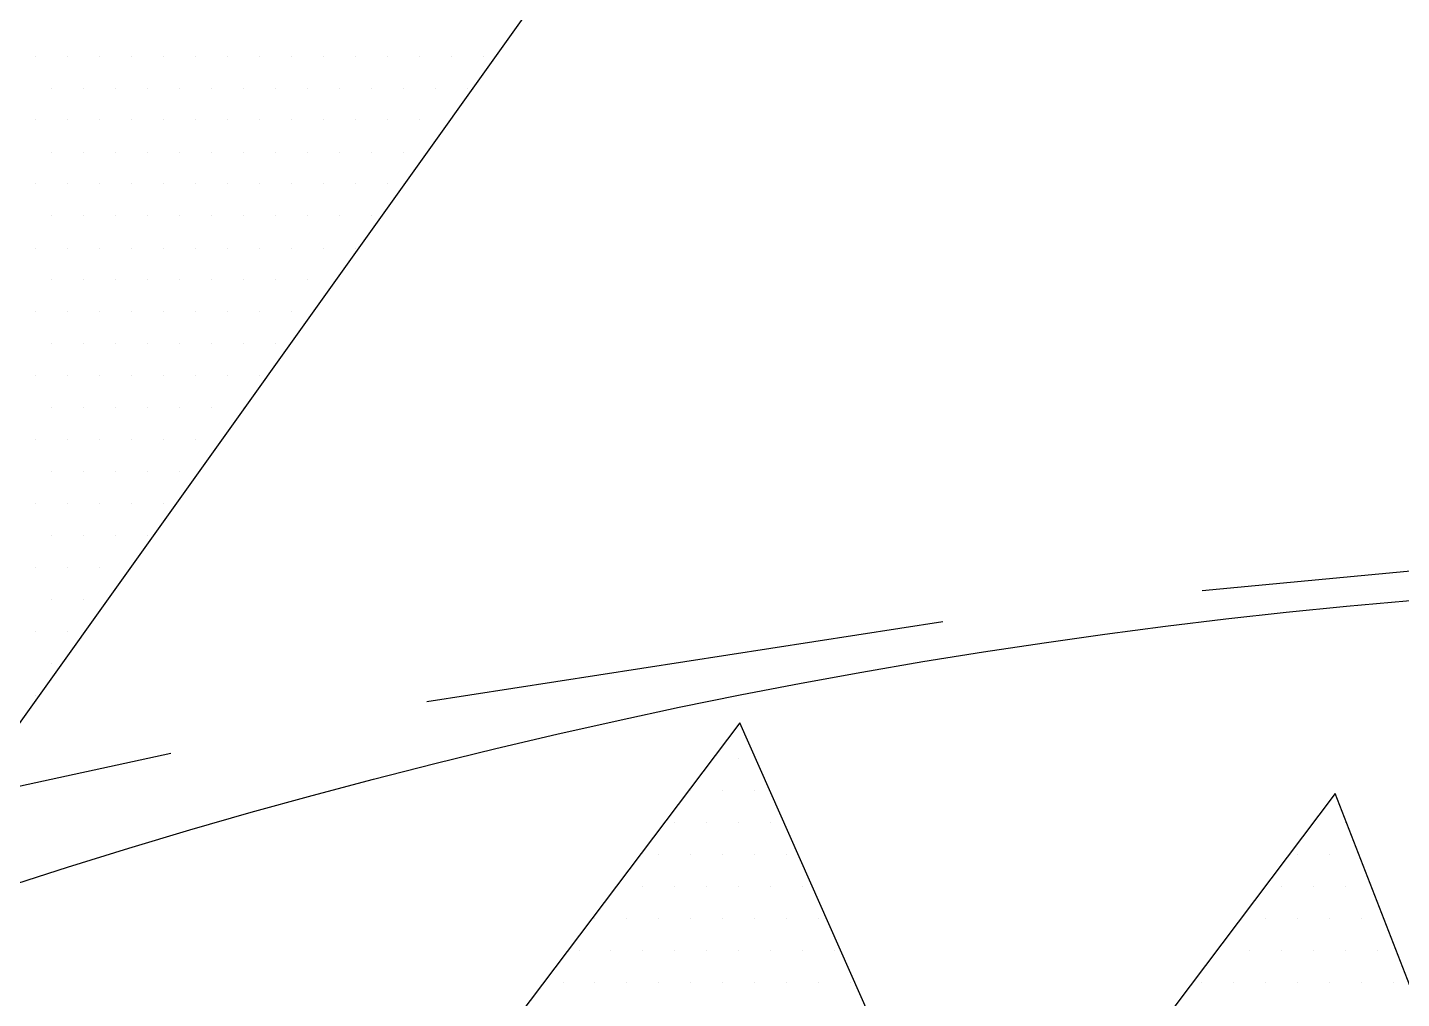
# Paper-space layout 'TOP_A1_00200_01-01-2017_MODELE' of a CAD drawing. Header units: metres. Extents: x 1274 to 2143, y 12 to 312.
# Drawn here: x 2045.98 to 2048.348, y 291.633 to 293.307 of the extents above; entities that cross this region are included whole.
import ezdxf

# ---------------------------------------------------------------- set-up
doc = ezdxf.new("R2010")
doc.units = ezdxf.units.M
doc.header["$LTSCALE"] = 2
doc.set_wipeout_variables(frame=1)
doc.linetypes.add('CACHEX2', pattern=[0.75, 0.5, -0.25])
for name, color, linetype in [('CARTOUCHE', 7, 'Continuous'), ('LOGO', 4, 'Continuous'), ('rosace', 7, 'Continuous')]:
    doc.layers.add(name, color=color, linetype=linetype)

# ---------------------------------------------------------------- blocks, each defined once
blk = doc.blocks.new('A$C715108E3')
at = {"layer": 'LOGO', "color": 131}
for p, q in [((-9.4239, 0.6123), (-9.4239, 0.6123)), ((-9.3321, 0.6123), (-9.3321, 0.6123)), ((-9.2402, 0.6123), (-9.2402, 0.6123)), ((-9.1488, 0.6123), (-9.1488, 0.6123)), ((-9.0567, 0.6123), (-9.0567, 0.6123)), ((-8.9651, 0.6123), (-8.9651, 0.6123)), ((-8.8735, 0.6123), (-8.8735, 0.6123)), ((-8.7818, 0.6123), (-8.7818, 0.6123)), ((-8.69, 0.6123), (-8.69, 0.6123)), ((-8.5985, 0.6123), (-8.5985, 0.6123)), ((-8.5067, 0.6123), (-8.5067, 0.6123)), ((-8.4147, 0.6123), (-8.4147, 0.6123)), ((-8.3226, 0.6123), (-8.3226, 0.6123)), ((-8.2316, 0.6123), (-8.2316, 0.6123)), ((-8.1394, 0.6123), (-8.1394, 0.6123)), ((-9.3778, 0.521), (-9.3778, 0.521)), ((-9.2863, 0.521), (-9.2863, 0.521)), ((-9.1945, 0.521), (-9.1945, 0.521)), ((-9.1027, 0.521), (-9.1027, 0.521)), ((-9.0112, 0.521), (-9.0112, 0.521)), ((-8.9194, 0.521), (-8.9194, 0.521)), ((-8.8275, 0.521), (-8.8275, 0.521)), ((-8.7361, 0.521), (-8.7361, 0.521)), ((-8.6442, 0.521), (-8.6442, 0.521)), ((-8.5522, 0.521), (-8.5522, 0.521)), ((-8.461, 0.521), (-8.461, 0.521)), ((-8.3689, 0.521), (-8.3689, 0.521)), ((-8.2769, 0.521), (-8.2769, 0.521)), ((-8.1851, 0.521), (-8.1851, 0.521)), ((-9.4239, 0.4296), (-9.4239, 0.4296)), ((-9.3321, 0.4296), (-9.3321, 0.4296)), ((-9.2402, 0.4296), (-9.2402, 0.4296)), ((-9.1488, 0.4296), (-9.1488, 0.4296)), ((-9.0567, 0.4296), (-9.0567, 0.4296)), ((-8.9651, 0.4296), (-8.9651, 0.4296)), ((-8.8735, 0.4296), (-8.8735, 0.4296)), ((-8.7818, 0.4296), (-8.7818, 0.4296)), ((-8.69, 0.4296), (-8.69, 0.4296)), ((-8.5985, 0.4296), (-8.5985, 0.4296)), ((-8.5067, 0.4296), (-8.5067, 0.4296)), ((-8.4147, 0.4296), (-8.4147, 0.4296)), ((-8.3226, 0.4296), (-8.3226, 0.4296)), ((-9.3778, 0.3372), (-9.3778, 0.3372)), ((-9.2863, 0.3372), (-9.2863, 0.3372)), ((-9.1945, 0.3372), (-9.1945, 0.3372)), ((-9.1027, 0.3372), (-9.1027, 0.3372)), ((-9.0112, 0.3372), (-9.0112, 0.3372)), ((-8.9194, 0.3372), (-8.9194, 0.3372)), ((-8.8275, 0.3372), (-8.8275, 0.3372)), ((-8.7361, 0.3372), (-8.7361, 0.3372)), ((-8.6442, 0.3372), (-8.6442, 0.3372)), ((-8.5522, 0.3372), (-8.5522, 0.3372)), ((-8.461, 0.3372), (-8.461, 0.3372)), ((-8.3689, 0.3372), (-8.3689, 0.3372)), ((-9.4239, 0.2459), (-9.4239, 0.2459)), ((-9.3321, 0.2459), (-9.3321, 0.2459)), ((-9.2402, 0.2459), (-9.2402, 0.2459)), ((-9.1488, 0.2459), (-9.1488, 0.2459)), ((-9.0567, 0.2459), (-9.0567, 0.2459)), ((-8.9651, 0.2459), (-8.9651, 0.2459)), ((-8.8735, 0.2459), (-8.8735, 0.2459)), ((-8.7818, 0.2459), (-8.7818, 0.2459)), ((-8.69, 0.2459), (-8.69, 0.2459)), ((-8.5985, 0.2459), (-8.5985, 0.2459)), ((-8.5067, 0.2459), (-8.5067, 0.2459)), ((-8.4147, 0.2459), (-8.4147, 0.2459)), ((-9.3778, 0.1544), (-9.3778, 0.1544)), ((-9.2863, 0.1544), (-9.2863, 0.1544)), ((-9.1945, 0.1544), (-9.1945, 0.1544)), ((-9.1027, 0.1544), (-9.1027, 0.1544)), ((-9.0112, 0.1544), (-9.0112, 0.1544)), ((-8.9194, 0.1544), (-8.9194, 0.1544)), ((-8.8275, 0.1544), (-8.8275, 0.1544)), ((-8.7361, 0.1544), (-8.7361, 0.1544)), ((-8.6442, 0.1544), (-8.6442, 0.1544)), ((-8.5522, 0.1544), (-8.5522, 0.1544)), ((-8.461, 0.1544), (-8.461, 0.1544)), ((-9.4239, 0.0618), (-9.4239, 0.0618)), ((-9.3321, 0.0618), (-9.3321, 0.0618)), ((-9.2402, 0.0618), (-9.2402, 0.0618)), ((-9.1488, 0.0618), (-9.1488, 0.0618)), ((-9.0567, 0.0618), (-9.0567, 0.0618)), ((-8.9651, 0.0618), (-8.9651, 0.0618)), ((-8.8735, 0.0618), (-8.8735, 0.0618)), ((-8.7818, 0.0618), (-8.7818, 0.0618)), ((-8.69, 0.0618), (-8.69, 0.0618)), ((-8.5985, 0.0618), (-8.5985, 0.0618)), ((-8.5067, 0.0618), (-8.5067, 0.0618)), ((-9.3778, -0.0294), (-9.3778, -0.0294)), ((-9.2863, -0.0294), (-9.2863, -0.0294)), ((-9.1945, -0.0294), (-9.1945, -0.0294)), ((-9.1027, -0.0294), (-9.1027, -0.0294)), ((-9.0112, -0.0294), (-9.0112, -0.0294)), ((-8.9194, -0.0294), (-8.9194, -0.0294)), ((-8.8275, -0.0294), (-8.8275, -0.0294)), ((-8.7361, -0.0294), (-8.7361, -0.0294)), ((-8.6442, -0.0294), (-8.6442, -0.0294)), ((-9.4239, -0.1218), (-9.4239, -0.1218)), ((-9.3321, -0.1218), (-9.3321, -0.1218)), ((-9.2402, -0.1218), (-9.2402, -0.1218)), ((-9.1488, -0.1218), (-9.1488, -0.1218)), ((-9.0567, -0.1218), (-9.0567, -0.1218)), ((-8.9651, -0.1218), (-8.9651, -0.1218)), ((-8.8735, -0.1218), (-8.8735, -0.1218)), ((-8.7818, -0.1218), (-8.7818, -0.1218)), ((-8.69, -0.1218), (-8.69, -0.1218)), ((-9.3778, -0.2131), (-9.3778, -0.2131)), ((-9.2863, -0.2131), (-9.2863, -0.2131)), ((-9.1945, -0.2131), (-9.1945, -0.2131)), ((-9.1027, -0.2131), (-9.1027, -0.2131)), ((-9.0112, -0.2131), (-9.0112, -0.2131)), ((-8.9194, -0.2131), (-8.9194, -0.2131)), ((-8.8275, -0.2131), (-8.8275, -0.2131)), ((-8.7361, -0.2131), (-8.7361, -0.2131)), ((-9.4239, -0.3047), (-9.4239, -0.3047)), ((-9.3321, -0.3047), (-9.3321, -0.3047)), ((-9.2402, -0.3047), (-9.2402, -0.3047)), ((-9.1488, -0.3047), (-9.1488, -0.3047)), ((-9.0567, -0.3047), (-9.0567, -0.3047)), ((-8.9651, -0.3047), (-8.9651, -0.3047)), ((-8.8735, -0.3047), (-8.8735, -0.3047)), ((-8.7818, -0.3047), (-8.7818, -0.3047)), ((-9.3778, -0.3969), (-9.3778, -0.3969)), ((-9.2863, -0.3969), (-9.2863, -0.3969)), ((-9.1945, -0.3969), (-9.1945, -0.3969)), ((-9.1027, -0.3969), (-9.1027, -0.3969)), ((-9.0112, -0.3969), (-9.0112, -0.3969)), ((-8.9194, -0.3969), (-8.9194, -0.3969)), ((-8.8275, -0.3969), (-8.8275, -0.3969)), ((-9.4239, -0.4884), (-9.4239, -0.4884)), ((-9.3321, -0.4884), (-9.3321, -0.4884)), ((-9.2402, -0.4884), (-9.2402, -0.4884)), ((-9.1488, -0.4884), (-9.1488, -0.4884)), ((-9.0567, -0.4884), (-9.0567, -0.4884)), ((-8.9651, -0.4884), (-8.9651, -0.4884)), ((-9.3778, -0.5799), (-9.3778, -0.5799)), ((-9.2863, -0.5799), (-9.2863, -0.5799)), ((-9.1945, -0.5799), (-9.1945, -0.5799)), ((-9.1027, -0.5799), (-9.1027, -0.5799)), ((-9.0112, -0.5799), (-9.0112, -0.5799)), ((-9.4239, -0.6724), (-9.4239, -0.6724)), ((-9.3321, -0.6724), (-9.3321, -0.6724)), ((-9.2402, -0.6724), (-9.2402, -0.6724)), ((-9.1488, -0.6724), (-9.1488, -0.6724)), ((-9.0567, -0.6724), (-9.0567, -0.6724)), ((-9.3778, -0.7635), (-9.3778, -0.7635)), ((-9.2863, -0.7635), (-9.2863, -0.7635)), ((-9.1945, -0.7635), (-9.1945, -0.7635)), ((-9.1027, -0.7635), (-9.1027, -0.7635)), ((-9.4239, -0.855), (-9.4239, -0.855)), ((-9.3321, -0.855), (-9.3321, -0.855)), ((-9.2402, -0.855), (-9.2402, -0.855)), ((-9.3778, -0.9474), (-9.3778, -0.9474)), ((-9.2863, -0.9474), (-9.2863, -0.9474)), ((-9.4239, -1.0386), (-9.4239, -1.0386)), ((-9.3321, -1.0386), (-9.3321, -1.0386)), ((-9.3778, -1.1301), (-9.3778, -1.1301)), ((-9.4239, -1.2223), (-9.4239, -1.2223)), ((-7.412, -1.3138), (-7.412, -1.3138)), ((-7.4812, -1.4052), (-7.4812, -1.4052)), ((-7.4058, -1.4052), (-7.4058, -1.4052)), ((-7.5505, -1.4974), (-7.5505, -1.4974)), ((-7.5434, -1.4974), (-7.5434, -1.4974)), ((-7.4515, -1.4974), (-7.4515, -1.4974)), ((-7.3597, -1.4974), (-7.3597, -1.4974)), ((-7.6197, -1.5889), (-7.6197, -1.5889)), ((-7.5891, -1.5889), (-7.5891, -1.5889)), ((-7.4973, -1.5889), (-7.4973, -1.5889)), ((-7.4058, -1.5889), (-7.4058, -1.5889)), ((-7.314, -1.5889), (-7.314, -1.5889)), ((-5.7555, -1.5889), (-5.7555, -1.5889)), ((-5.7543, -1.5889), (-5.7543, -1.5889)), ((-5.6625, -1.5889), (-5.6625, -1.5889)), ((-7.6888, -1.6803), (-7.6888, -1.6803)), ((-7.635, -1.6803), (-7.635, -1.6803)), ((-7.5434, -1.6803), (-7.5434, -1.6803)), ((-7.4515, -1.6803), (-7.4515, -1.6803)), ((-7.3597, -1.6803), (-7.3597, -1.6803)), ((-7.2683, -1.6803), (-7.2683, -1.6803)), ((-5.8244, -1.6803), (-5.8244, -1.6803)), ((-5.8001, -1.6803), (-5.8001, -1.6803)), ((-5.7088, -1.6803), (-5.7088, -1.6803)), ((-7.7582, -1.7729), (-7.7582, -1.7729)), ((-7.6809, -1.7729), (-7.6809, -1.7729)), ((-7.5891, -1.7729), (-7.5891, -1.7729)), ((-7.4973, -1.7729), (-7.4973, -1.7729)), ((-7.4058, -1.7729), (-7.4058, -1.7729)), ((-7.314, -1.7729), (-7.314, -1.7729)), ((-7.2222, -1.7729), (-7.2222, -1.7729)), ((-5.8941, -1.7729), (-5.8941, -1.7729)), ((-5.8464, -1.7729), (-5.8464, -1.7729)), ((-5.7543, -1.7729), (-5.7543, -1.7729)), ((-5.6625, -1.7729), (-5.6625, -1.7729)), ((-7.8273, -1.864), (-7.8273, -1.864)), ((-7.8185, -1.864), (-7.8185, -1.864)), ((-7.7267, -1.864), (-7.7267, -1.864)), ((-7.635, -1.864), (-7.635, -1.864)), ((-7.5434, -1.864), (-7.5434, -1.864)), ((-7.4515, -1.864), (-7.4515, -1.864)), ((-7.3597, -1.864), (-7.3597, -1.864)), ((-7.2683, -1.864), (-7.2683, -1.864)), ((-7.1764, -1.864), (-7.1764, -1.864)), ((-5.9631, -1.864), (-5.9631, -1.864)), ((-5.8921, -1.864), (-5.8921, -1.864)), ((-5.8001, -1.864), (-5.8001, -1.864)), ((-5.7088, -1.864), (-5.7088, -1.864)), ((-5.6168, -1.864), (-5.6168, -1.864)), ((-7.8965, -1.9557), (-7.8965, -1.9557)), ((-7.8642, -1.9557), (-7.8642, -1.9557)), ((-7.7724, -1.9557), (-7.7724, -1.9557)), ((-7.6809, -1.9557), (-7.6809, -1.9557)), ((-7.5891, -1.9557), (-7.5891, -1.9557)), ((-7.4973, -1.9557), (-7.4973, -1.9557)), ((-7.4058, -1.9557), (-7.4058, -1.9557)), ((-7.314, -1.9557), (-7.314, -1.9557)), ((-7.2222, -1.9557), (-7.2222, -1.9557)), ((-7.1307, -1.9557), (-7.1307, -1.9557)), ((-6.0321, -1.9557), (-6.0321, -1.9557)), ((-6.0296, -1.9557), (-6.0296, -1.9557)), ((-5.9376, -1.9557), (-5.9376, -1.9557)), ((-5.8464, -1.9557), (-5.8464, -1.9557)), ((-5.7543, -1.9557), (-5.7543, -1.9557)), ((-5.6625, -1.9557), (-5.6625, -1.9557)), ((-5.571, -1.9557), (-5.571, -1.9557)), ((-7.966, -2.0481), (-7.966, -2.0481)), ((-7.91, -2.0481), (-7.91, -2.0481)), ((-7.8185, -2.0481), (-7.8185, -2.0481)), ((-7.7267, -2.0481), (-7.7267, -2.0481)), ((-7.635, -2.0481), (-7.635, -2.0481)), ((-7.5434, -2.0481), (-7.5434, -2.0481)), ((-7.4515, -2.0481), (-7.4515, -2.0481)), ((-7.3597, -2.0481), (-7.3597, -2.0481)), ((-7.2683, -2.0481), (-7.2683, -2.0481)), ((-7.1764, -2.0481), (-7.1764, -2.0481)), ((-7.0846, -2.0481), (-7.0846, -2.0481)), ((-6.102, -2.0481), (-6.102, -2.0481)), ((-6.0757, -2.0481), (-6.0757, -2.0481)), ((-5.9841, -2.0481), (-5.9841, -2.0481)), ((-5.8921, -2.0481), (-5.8921, -2.0481)), ((-5.8001, -2.0481), (-5.8001, -2.0481)), ((-5.7088, -2.0481), (-5.7088, -2.0481)), ((-5.6168, -2.0481), (-5.6168, -2.0481)), ((-5.5249, -2.0481), (-5.5249, -2.0481))]:
    blk.add_line(p, q, dxfattribs=at)
blk.add_lwpolyline([(-17.4242, -1.4573), (-18.4152, -2.5691), (-18.6566, -2.9311), (-18.705, -3.0278), (-11.9873, -3.7284), (-11.0696, -3.3901), (-10.6346, -2.9311), (-6.8859, 2.3168), (-8.5773, 2.3168), (-9.0123, 2.2688), (-11.5252, -1.2823), (-12.7091, 1.3505), (-13.4102, 1.1331), (-14.1349, 0.795), (-14.1589, 0.6743), (-12.951, -2.0066)], close=True, dxfattribs=at)
blk.add_lwpolyline([(0, 0), (-1.7101, -2.322), (-3.5228, 1.6324), (-4.3907, 1.9382), (-5.4878, 2.0402), (-2.8588, -3.8274), (-4.4672, -5.9198), (-4.8244, -3.2921), (-5.1561, -2.8832), (-5.6923, -1.5053), (-6.7131, -2.8584), (-7.4026, -1.3018), (-8.4999, -2.7561), (-7.811, -4.4145), (-9.1641, -6.2255), (-8.3669, -7.7396), (-6.9811, -6.0917), (-7.663, -9.014), (-8.1214, -10.2245), (-10.4653, -10.7804), (-13.4372, -9.6448), (-17.1584, -8.2441), (-18.0286, -7.9298)], dxfattribs=at)
blk = doc.blocks.new('A$C581E6685')
at = {"layer": 'rosace', "color": 32, "linetype": 'CACHEX2', "ltscale": 1.5}
blk.add_ellipse((-38.0538, 23.8138), major_axis=(-19.0311, -3.534), ratio=0.590567, dxfattribs=at)
at = {"layer": 'rosace', "color": 32}
blk.add_ellipse((-37.6144, 23.8499), major_axis=(-13.5768, -4.2839), ratio=0.791971, dxfattribs=at)
at = {"layer": 'CARTOUCHE'}
blk.add_blockref('A$C715108E3', (-31.6739, 36.3189), dxfattribs=at)
blk = doc.blocks.new('A$C4D68259D')
blk.add_wipeout([(0, 25.6223), (0.1652, 26.7367), (0.7383, 27.8861), (1.6708, 28.7909), (2.8466, 29.3316), (3.5435, 29.4509), (3.5435, 29.4509), (94.9287, 29.4623), (96.0552, 29.2902), (97.2167, 28.6987), (97.7035, 28.2661), (98.0951, 27.7798), (98.6162, 26.658), (98.7362, 26.0362), (98.7516, 25.8527), (98.7585, 3.8387), (98.5719, 2.6574), (98.0189, 1.5743), (97.5848, 1.0765), (97.1232, 0.6959), (95.9338, 0.1366), (95.4142, 0.0321), (95.1105, 0.0048), (3.7555, 0.0009), (2.7133, 0.169), (1.5147, 0.7841), (0.6714, 1.6707), (0.147, 2.7876), (0.0063, 3.6209)]).dxf.layer = 'CARTOUCHE'
at = {"layer": 'CARTOUCHE'}
blk.add_rational_spline([(0, 25.6223), (0, 14.7312), (0, 3.84), (0, 0), (3.84, 0), (49.3793, 0), (94.9185, 0), (98.7585, 0), (98.7585, 3.84), (98.7585, 14.7312), (98.7585, 25.6223), (98.7585, 29.4623), (94.9185, 29.4623), (49.3793, 29.4623), (3.84, 29.4623), (0, 29.4623), (0, 25.6223)], [1, 1, 1, 0.707106781187, 1, 1, 1, 0.707106781187, 1, 1, 1, 0.707106781187, 1, 1, 1, 0.707106781187, 1], degree=2, knots=[0, 0, 0, 1, 1, 2.570796, 2.570796, 3.570796, 3.570796, 5.141593, 5.141593, 6.141593, 6.141593, 7.712389, 7.712389, 8.712389, 8.712389, 10.283185, 10.283185, 10.283185], dxfattribs=at)
at = {"layer": 'CARTOUCHE', "xscale": 0.6, "yscale": 0.6, "zscale": 0.6}
blk.add_blockref('A$C581E6685', (37.2707, 1.3806), dxfattribs=at)

psp = doc.layouts.new('TOP_A1_00200_01-01-2017_MODELE')

# ---------------------------------------------------------------- block references
at = {"layer": 'rosace'}
psp.add_blockref('A$C4D68259D', (2033.3828, 269.7177), dxfattribs=at)

doc.saveas('drawing.dxf')
